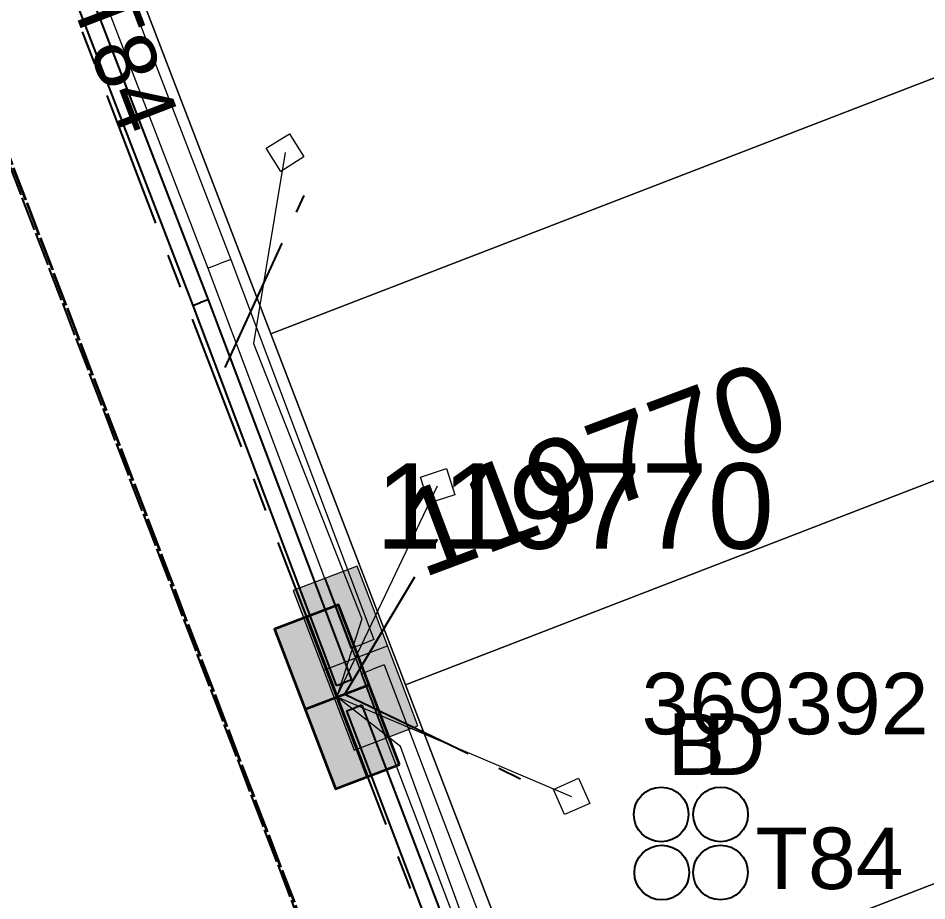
# Model space of a CAD drawing. Header units: metres. Extents: x 0 to 310918, y 0 to 6270107.
# Drawn here: x 310657.94 to 310684.51, y 6269704.87 to 6269730.69 of the extents above; entities that cross this region are included whole.
import ezdxf
from ezdxf.enums import TextEntityAlignment as Align

# ---------------------------------------------------------------- set-up
doc = ezdxf.new("R2010")
doc.units = ezdxf.units.M
for name, pattern in [('Cable Exist OH', [1, 1, 0]), ('Cable Exist UG', [7, 4, -1, 1, -1]), ('PHANTOMX2', [6.6, 3, -0.75, 0.2, -0.75, 0.2, -0.75, 0.2, -0.75])]:
    doc.linetypes.add(name, pattern=pattern)
doc.layers.get('0').update_dxf_attribs({"color": 6})
for name, color, linetype, lineweight in [('_User Miscellaneous1', 30, 'Continuous', 13), ('_User_LV_Exist', 5, 'Continuous', 35), ('Cadastre Developer_SP_NEW', 92, 'Continuous', 15), ('Cadastre Land Parcels_SP_EXT', 118, 'Continuous', 15), ('Cadastre Roads_SP_EXT', 218, 'Continuous', 15), ('Mains_HV_EXT', 13, 'Continuous', 25), ('Mains_LV_EXT', 163, 'Continuous', 25), ('Mains_SL_EXT', 131, 'Continuous', 25), ('Services_SP_EXT', 42, 'PHANTOMX2', 20)]:
    doc.layers.add(name, color=color, linetype=linetype, lineweight=lineweight)
doc.layers.add('_User Miscellaneous12', color=252, linetype='Continuous', lineweight=13, plot=False, transparency=0.75)
for name, color, linetype in [('Duct_SP_EXT', 30, 'Continuous'), ('SupportsUG_SP_LV_EXT', 7, 'Continuous'), ('Trench_SP_EXT', 7, 'Continuous')]:
    doc.layers.add(name, color=color, linetype=linetype)
doc.styles.add('iecARIAL', font='arial.ttf', dxfattribs={"height": 2})
doc.styles.get("Standard").update_dxf_attribs({"font": 'arial.ttf'})

# ---------------------------------------------------------------- blocks, each defined once
blk = doc.blocks.new('PILLAR_EXT')
blk.add_hatch(color=256).paths.add_polyline_path([(-2.5, 1), (-2.5, -1), (2.5, -1), (2.5, 1)])
for p, q in [((0, 1), (0, -1)), ((-2.5, 0), (2.5, 0))]:
    blk.add_line(p, q)
at = {"ltscale": 10}
blk.add_line((2.5, 0), (-2.5, 0), dxfattribs=at)
blk.add_lwpolyline([(-2.5, -1), (-1.25, -1), (1.25, -1), (2.5, -1), (2.5, 1), (-2.5, 1)], close=True)
at = {"width": 0.9, "flags": 8}
blk.add_attdef('ASSET_NUM', text='', height=2, rotation=90, dxfattribs=at).set_placement((-2, 4), align=Align.MIDDLE_LEFT)
for tag, p, flags in [('OWNED_BY', (0, -0.2), 9), ('STATE', (0, -0.4), 9), ('SUPPORT_TYPE', (0, -0.6), 9), ('USAGE', (0, -0.8), 9), ('LEGEND', (0, -1), 9), ('LOCATION', (0, -1.2), 9), ('NOTES', (0, -1.4), 9), ('PARENT', (0, -1.6), 9), ('STREETNAME', (0, -1.8), 9), ('SUBURB', (0, -2), 1)]:
    blk.add_attdef(tag, p, '', height=0.2, dxfattribs=dict(flags=flags))
blk = doc.blocks.new('DUCT_EXT')
blk.add_circle((0, 0.8), 0.8)
at = {"flags": 1}
blk.add_attdef('Z', (0, 0), '', height=0.2, dxfattribs=at)
at = {"flags": 9}
for tag, p in [('DUCT_CODE', (0, 0)), ('XSECT_TYPE', (0, -0.2)), ('STATE', (0, -0.6)), ('FB_REFERENCE', (0, -0.4)), ('NOTES', (0, -0.8))]:
    blk.add_attdef(tag, text='', height=0.2, dxfattribs=at).set_placement(p, align=Align.MIDDLE_LEFT)
blk = doc.blocks.new('CCP_EXT')
at = {"flags": 9}
for tag, p in [('OWNED_BY', (0, -1)), ('USAGE', (0, -1.2)), ('LEGEND', (0, -1.4)), ('LIFE_SUPPORT', (0, -1.6)), ('STATE', (0, -1.8)), ('NOTES', (0, -2))]:
    blk.add_attdef(tag, text='', height=0.2, dxfattribs=at).set_placement(p, align=Align.MIDDLE_LEFT)
at = {"transparency": 33554651}
blk.add_wipeout([(0, 0.566), (0.566, 0), (0, -0.566), (-0.566, 0)], dxfattribs=at)
blk.add_lwpolyline([(-0.566, 0), (0, 0.566), (0.566, 0), (0, -0.566), (-0.566, 0)])
at = {"flags": 1}
blk.add_attdef('Z', (0, 0), '', height=0.2, dxfattribs=at)
at = {"flags": 9}
for tag, p in [('CCP_TYPE', (0, 0)), ('CONSTRUCTED_VOLTAGE', (0, -0.2)), ('OPERATING_VOLTAGE', (0, -0.6)), ('NO_PHASES', (0, -0.4)), ('ORIENTATION', (0, -0.8))]:
    blk.add_attdef(tag, text='', height=0.2, dxfattribs=at).set_placement(p, align=Align.MIDDLE_LEFT)

msp = doc.modelspace()

# ---------------------------------------------------------------- linework, layer by layer
at = {"layer": '_User Miscellaneous1'}
for p, q in [((310656.732, 6269742.901), (310664.153, 6269723.633)), ((310656.061, 6269742.642), (310663.48, 6269723.377)), ((310664.153, 6269723.633), (310663.817, 6269723.505)), ((310664.153, 6269723.633), (310668.337, 6269712.512)), ((310663.48, 6269723.377), (310663.817, 6269723.505)), ((310663.48, 6269723.377), (310667.663, 6269712.259)), ((310668.337, 6269712.512), (310668, 6269712.385)), ((310667.663, 6269712.259), (310668, 6269712.385)), ((310667.965, 6269711.517), (310668.302, 6269711.645)), ((310668.638, 6269711.773), (310668.302, 6269711.645))]:
    msp.add_line(p, q, dxfattribs=at)
at = {"layer": 'Cadastre Land Parcels_SP_EXT', "linetype": 'Continuous'}
for points in [[(310692.033, 6269731.779), (310688.095, 6269742.05), (310661.391, 6269731.733), (310665.328, 6269721.463), (310692.033, 6269731.779)], [(310695.97, 6269721.509), (310692.033, 6269731.779), (310665.328, 6269721.463), (310669.265, 6269711.191), (310695.97, 6269721.509)], [(310699.907, 6269711.237), (310695.97, 6269721.509), (310669.265, 6269711.191), (310673.202, 6269700.92), (310699.907, 6269711.237)], [(310702.102, 6269697.128), (310703.828, 6269701.011), (310699.907, 6269711.237), (310673.202, 6269700.92), (310676.765, 6269691.624), (310681.93, 6269689.334), (310702.102, 6269697.128)]]:
    msp.add_lwpolyline(points, close=True, dxfattribs=at)
at = {"layer": 'Duct_SP_EXT'}
for p, q in [((310656.076, 6269741.725), (310663.496, 6269722.458)), ((310655.628, 6269741.552), (310663.048, 6269722.287)), ((310663.048, 6269722.287), (310663.272, 6269722.373)), ((310663.048, 6269722.287), (310667.23, 6269711.168)), ((310663.496, 6269722.458), (310663.272, 6269722.373)), ((310663.496, 6269722.458), (310667.68, 6269711.337)), ((310667.23, 6269711.168), (310667.455, 6269711.253)), ((310667.68, 6269711.337), (310667.455, 6269711.253)), ((310667.981, 6269710.598), (310667.757, 6269710.512)), ((310667.533, 6269710.427), (310667.757, 6269710.512)), ((310667.533, 6269710.427), (310673.092, 6269695.822))]:
    msp.add_line(p, q, dxfattribs=at)
at = {"layer": 'Trench_SP_EXT', "linetype": 'Cable Exist UG'}
for points in [[(310663.986, 6269720.474), (310666.298, 6269725.508)], [(310667.484, 6269710.914), (310670.195, 6269715.448)], [(310667.484, 6269710.914), (310672.626, 6269708.443)]]:
    msp.add_lwpolyline(points, dxfattribs=at)

# ---------------------------------------------------------------- block references
at = {"layer": 'Duct_SP_EXT'}
for p in [(310676.738, 6269706.598), (310678.474, 6269706.599), (310676.756, 6269704.897), (310678.472, 6269704.901)]:
    msp.add_blockref('DUCT_EXT', p, dxfattribs=at)
at = {"layer": 'SupportsUG_SP_LV_EXT'}
ref = msp.add_blockref('PILLAR_EXT', (310667.258, 6269710.839), dxfattribs=dict(at, rotation=110.8285556750097))
ref.add_attrib('ASSET_NUM', '119770', dxfattribs={"layer": '0', "height": 2.5, "style": 'iecARIAL'}).set_placement((310668.386, 6269716.422), align=Align.MIDDLE_LEFT)

# ---------------------------------------------------------------- texts
at = {"layer": 'Duct_SP_EXT'}
for s, p in [('369392', (310676.165, 6269709.743)), ('B', (310676.931, 6269708.553)), ('D', (310677.969, 6269708.556)), ('T84', (310679.496, 6269705.215))]:
    msp.add_text(s, height=1.8, dxfattribs=at).set_placement(p)
at = {"layer": 'Mains_LV_EXT'}
msp.add_text('T84', height=1.8, rotation=290.9384, dxfattribs=at).set_placement((310659.442, 6269731.228))

# ---------------------------------------------------------------- next in the draw order: block references
at = {"layer": 'Services_SP_EXT'}
for p, rotation in [((310665.74, 6269726.761), 257.0493320876434), ((310670.2, 6269717.012), 332.8285560517363), ((310674.12, 6269707.928), 68.82855612263656)]:
    msp.add_blockref('CCP_EXT', p, dxfattribs=dict(at, rotation=rotation))

# ---------------------------------------------------------------- next in the draw order: linework, layer by layer
at = {"layer": '_User Miscellaneous1'}
for p, q in [((310668.638, 6269711.773), (310674.197, 6269697.168)), ((310667.965, 6269711.517), (310673.524, 6269696.912))]:
    msp.add_line(p, q, dxfattribs=at)
at = {"layer": '_User Miscellaneous1', "linetype": 'Cable Exist OH'}
msp.add_lwpolyline([(310612.309, 6269844.811), (310633.868, 6269788.576), (310651.905, 6269741.732), (310669.847, 6269694.77)], dxfattribs=at)
at = {"layer": '_User Miscellaneous12'}
for points in [[(310665.74, 6269726.761), (310664.813, 6269721.177), (310667.989, 6269713.123), (310667.258, 6269710.839)], [(310667.258, 6269710.839), (310670.2, 6269717.012)], [(310667.258, 6269710.839), (310674.12, 6269707.928)], [(310676.602, 6269698.305), (310672.247, 6269700.79), (310669.113, 6269709.387), (310667.258, 6269710.839)]]:
    msp.add_lwpolyline(points, dxfattribs=at)
at = {"layer": '_User_LV_Exist', "linetype": 'Cable Exist OH'}
msp.add_lwpolyline([(310612.309, 6269844.811), (310633.868, 6269788.576), (310651.905, 6269741.732), (310669.847, 6269694.77)], dxfattribs=at)
at = {"layer": 'Cadastre Developer_SP_NEW', "linetype": 'Continuous'}
for points in [[(310692.033, 6269731.779), (310688.095, 6269742.05), (310661.391, 6269731.733), (310665.328, 6269721.463), (310692.033, 6269731.779)], [(310695.97, 6269721.509), (310692.033, 6269731.779), (310665.328, 6269721.463), (310669.265, 6269711.191), (310695.97, 6269721.509)], [(310699.907, 6269711.237), (310695.97, 6269721.509), (310669.265, 6269711.191), (310673.202, 6269700.92), (310699.907, 6269711.237)], [(310702.102, 6269697.128), (310703.828, 6269701.011), (310699.907, 6269711.237), (310673.202, 6269700.92), (310676.765, 6269691.624), (310681.93, 6269689.334), (310702.102, 6269697.128)]]:
    msp.add_lwpolyline(points, close=True, dxfattribs=at)
at = {"layer": 'Cadastre Roads_SP_EXT', "linetype": 'Continuous'}
msp.add_lwpolyline([(310602.563, 6269822.778), (310619.747, 6269777.847), (310638.649, 6269728.436), (310642.213, 6269719.1), (310645.78, 6269709.757), (310649.347, 6269700.412), (310652.915, 6269691.066), (310655.614, 6269683.996), (310675.498, 6269691.066), (310675.498, 6269691.066), (310676.765, 6269691.625), (310673.202, 6269700.92), (310669.265, 6269711.191), (310665.328, 6269721.463), (310661.391, 6269731.733), (310657.454, 6269742.003), (310653.516, 6269752.274), (310649.584, 6269762.533), (310646.006, 6269771.864), (310642.428, 6269781.195), (310638.493, 6269791.46), (310634.922, 6269800.773), (310631.344, 6269810.106)], dxfattribs=at)
at = {"layer": 'Duct_SP_EXT'}
msp.add_line((310667.981, 6269710.598), (310673.54, 6269695.993), dxfattribs=at)
at = {"layer": 'Mains_HV_EXT', "linetype": 'Cable Exist OH'}
msp.add_lwpolyline([(310669.83, 6269694.715), (310633.883, 6269788.515)], dxfattribs=at)
at = {"layer": 'Mains_LV_EXT', "linetype": 'Cable Exist OH'}
msp.add_lwpolyline([(310651.905, 6269741.732), (310669.854, 6269694.792)], dxfattribs=at)
at = {"layer": 'Mains_LV_EXT', "linetype": 'Cable Exist UG'}
for points in [[(310655.522, 6269741.504), (310667.258, 6269710.839)], [(310667.258, 6269710.839), (310674.936, 6269690.684)]]:
    msp.add_lwpolyline(points, dxfattribs=at)
at = {"layer": 'Mains_SL_EXT', "linetype": 'Cable Exist OH'}
msp.add_lwpolyline([(310612.309, 6269844.811), (310633.868, 6269788.576), (310651.905, 6269741.732), (310669.847, 6269694.77)], dxfattribs=at)

# ---------------------------------------------------------------- next in the draw order: block references
at = {"layer": '_User Miscellaneous1'}
ref = msp.add_blockref('PILLAR_EXT', (310667.803, 6269711.972), dxfattribs=dict(at, rotation=110.8285556750097))
ref.add_attrib('ASSET_NUM', '119770', dxfattribs={"layer": '0', "height": 2.5, "rotation": 20.5401, "style": 'iecARIAL'}).set_placement((310669.303, 6269715.472), align=Align.MIDDLE_LEFT)
at = {"layer": '_User_LV_Exist'}
ref = msp.add_blockref('PILLAR_EXT', (310667.258, 6269710.839), dxfattribs=dict(at, rotation=110.8285556750097))
ref.add_attrib('ASSET_NUM', '119770', dxfattribs={"layer": '0', "height": 2.5, "style": 'iecARIAL'}).set_placement((310668.386, 6269716.422), align=Align.MIDDLE_LEFT)

doc.saveas('drawing.dxf')
